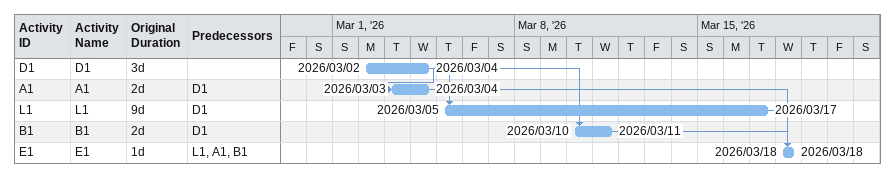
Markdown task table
| ID | Task | Original duration | Start | Finish | Predecessors |
|---|---|---|---|---|---|
| D1 | D1 | 3d | 2026-03-02 | 2026-03-04 |  |
| A1 | A1 | 2d | 2026-03-03 | 2026-03-04 | D1 |
| L1 | L1 | 9d | 2026-03-05 | 2026-03-17 | D1 |
| B1 | B1 | 2d | 2026-03-10 | 2026-03-11 | D1 |
| E1 | E1 | 1d | 2026-03-18 | 2026-03-18 | L1, A1, B1 |
